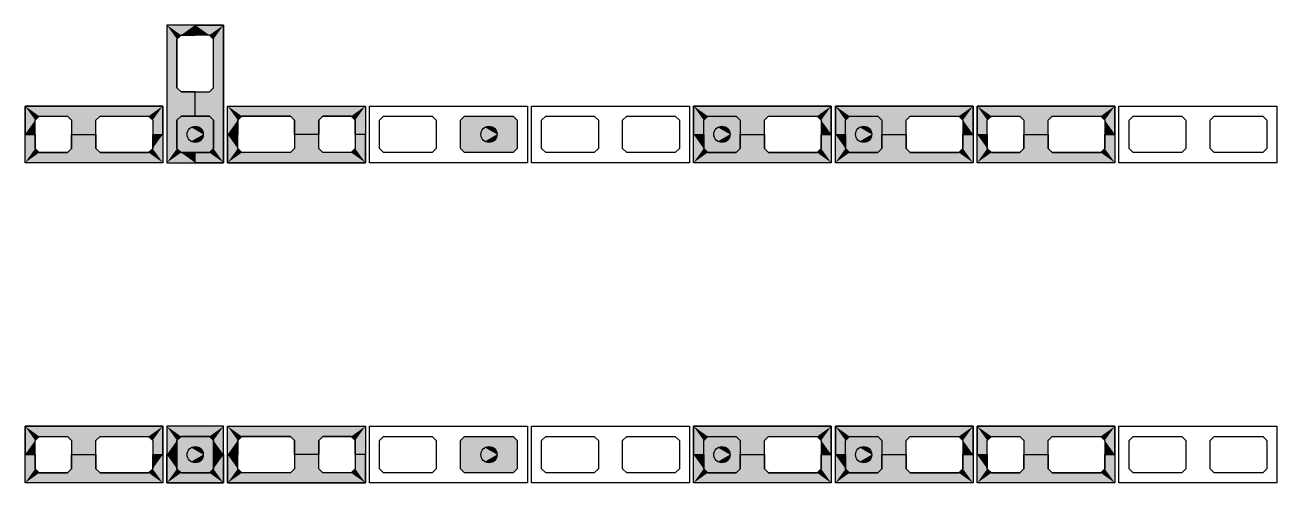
# Model space of a CAD drawing. Extents: x -1.9 to 86, y -1.5 to 60.9.
# Drawn here: x 16.05 to 22.23, y 42.48 to 44.74 of the extents above; entities that cross this region are included whole.
import ezdxf

# ---------------------------------------------------------------- set-up
doc = ezdxf.new("R2010")
doc.units = 0
doc.header["$MEASUREMENT"] = 0
for name, color, linetype in [('PENA_01', 1, 'CONTINUOUS'), ('PENA_02', 2, 'CONTINUOUS'), ('PENA_03', 3, 'CONTINUOUS'), ('PENA_11', 252, 'CONTINUOUS'), ('PENA_21', 100, 'CONTINUOUS'), ('PENA_28', 135, 'CONTINUOUS')]:
    doc.layers.add(name, color=color, linetype=linetype)

msp = doc.modelspace()

# ---------------------------------------------------------------- linework, layer by layer
at = {"layer": 'PENA_01', "linetype": 'Continuous'}
for points in [[(16.9789, 44.4316), (16.9789, 44.6716), (16.9589, 44.6916), (16.8189, 44.6916), (16.7989, 44.6716), (16.7989, 44.4316), (16.8189, 44.4116), (16.9589, 44.4116), (16.9789, 44.4316)], [(16.1189, 44.2916), (16.2589, 44.2916), (16.2789, 44.2716), (16.2789, 44.1316), (16.2589, 44.1116), (16.1189, 44.1116), (16.0989, 44.1316), (16.0989, 44.2716), (16.1189, 44.2916)], [(16.4189, 44.2916), (16.6589, 44.2916), (16.6789, 44.2716), (16.6789, 44.1316), (16.6589, 44.1116), (16.4189, 44.1116), (16.3989, 44.1316), (16.3989, 44.2716), (16.4189, 44.2916)], [(16.9789, 44.1316), (16.9789, 44.2716), (16.9589, 44.2916), (16.8189, 44.2916), (16.7989, 44.2716), (16.7989, 44.1316), (16.8189, 44.1116), (16.9589, 44.1116), (16.9789, 44.1316)], [(17.3589, 44.1116), (17.1189, 44.1116), (17.0989, 44.1316), (17.0989, 44.2716), (17.1189, 44.2916), (17.3589, 44.2916), (17.3789, 44.2716), (17.3789, 44.1316), (17.3589, 44.1116)], [(17.6589, 44.1116), (17.5189, 44.1116), (17.4989, 44.1316), (17.4989, 44.2716), (17.5189, 44.2916), (17.6589, 44.2916), (17.6789, 44.2716), (17.6789, 44.1316), (17.6589, 44.1116)], [(17.7989, 44.2716), (17.8189, 44.2916), (18.0589, 44.2916), (18.0789, 44.2716), (18.0789, 44.1316), (18.0589, 44.1116), (17.8189, 44.1116), (17.7989, 44.1316), (17.7989, 44.2716)], [(18.1989, 44.2716), (18.2189, 44.2916), (18.4589, 44.2916), (18.4789, 44.2716), (18.4789, 44.1316), (18.4589, 44.1116), (18.2189, 44.1116), (18.1989, 44.1316), (18.1989, 44.2716)], [(18.5989, 44.2716), (18.6189, 44.2916), (18.8589, 44.2916), (18.8789, 44.2716), (18.8789, 44.1316), (18.8589, 44.1116), (18.6189, 44.1116), (18.5989, 44.1316), (18.5989, 44.2716)], [(18.9989, 44.2716), (19.0189, 44.2916), (19.2589, 44.2916), (19.2789, 44.2716), (19.2789, 44.1316), (19.2589, 44.1116), (19.0189, 44.1116), (18.9989, 44.1316), (18.9989, 44.2716)], [(19.4189, 44.2916), (19.5589, 44.2916), (19.5789, 44.2716), (19.5789, 44.1316), (19.5589, 44.1116), (19.4189, 44.1116), (19.3989, 44.1316), (19.3989, 44.2716), (19.4189, 44.2916)], [(19.7189, 44.2916), (19.9589, 44.2916), (19.9789, 44.2716), (19.9789, 44.1316), (19.9589, 44.1116), (19.7189, 44.1116), (19.6989, 44.1316), (19.6989, 44.2716), (19.7189, 44.2916)], [(20.1189, 44.2916), (20.2589, 44.2916), (20.2789, 44.2716), (20.2789, 44.1316), (20.2589, 44.1116), (20.1189, 44.1116), (20.0989, 44.1316), (20.0989, 44.2716), (20.1189, 44.2916)], [(20.4189, 44.2916), (20.6589, 44.2916), (20.6789, 44.2716), (20.6789, 44.1316), (20.6589, 44.1116), (20.4189, 44.1116), (20.3989, 44.1316), (20.3989, 44.2716), (20.4189, 44.2916)], [(20.8189, 44.2916), (20.9589, 44.2916), (20.9789, 44.2716), (20.9789, 44.1316), (20.9589, 44.1116), (20.8189, 44.1116), (20.7989, 44.1316), (20.7989, 44.2716), (20.8189, 44.2916)], [(21.1189, 44.2916), (21.3589, 44.2916), (21.3789, 44.2716), (21.3789, 44.1316), (21.3589, 44.1116), (21.1189, 44.1116), (21.0989, 44.1316), (21.0989, 44.2716), (21.1189, 44.2916)], [(21.4989, 44.2716), (21.5189, 44.2916), (21.7589, 44.2916), (21.7789, 44.2716), (21.7789, 44.1316), (21.7589, 44.1116), (21.5189, 44.1116), (21.4989, 44.1316), (21.4989, 44.2716)], [(21.8989, 44.2716), (21.9189, 44.2916), (22.1589, 44.2916), (22.1789, 44.2716), (22.1789, 44.1316), (22.1589, 44.1116), (21.9189, 44.1116), (21.8989, 44.1316), (21.8989, 44.2716)], [(16.1189, 42.7095), (16.2589, 42.7095), (16.2789, 42.6895), (16.2789, 42.5495), (16.2589, 42.5295), (16.1189, 42.5295), (16.0989, 42.5495), (16.0989, 42.6895), (16.1189, 42.7095)], [(16.4189, 42.7095), (16.6589, 42.7095), (16.6789, 42.6895), (16.6789, 42.5495), (16.6589, 42.5295), (16.4189, 42.5295), (16.3989, 42.5495), (16.3989, 42.6895), (16.4189, 42.7095)], [(16.7989, 42.5495), (16.8189, 42.5295), (16.9589, 42.5295), (16.9789, 42.5495), (16.9789, 42.6895), (16.9589, 42.7095), (16.8189, 42.7095), (16.7989, 42.6895), (16.7989, 42.5495)], [(17.3589, 42.5295), (17.1189, 42.5295), (17.0989, 42.5495), (17.0989, 42.6895), (17.1189, 42.7095), (17.3589, 42.7095), (17.3789, 42.6895), (17.3789, 42.5495), (17.3589, 42.5295)], [(17.6589, 42.5295), (17.5189, 42.5295), (17.4989, 42.5495), (17.4989, 42.6895), (17.5189, 42.7095), (17.6589, 42.7095), (17.6789, 42.6895), (17.6789, 42.5495), (17.6589, 42.5295)], [(17.7989, 42.6895), (17.8189, 42.7095), (18.0589, 42.7095), (18.0789, 42.6895), (18.0789, 42.5495), (18.0589, 42.5295), (17.8189, 42.5295), (17.7989, 42.5495), (17.7989, 42.6895)], [(18.1989, 42.6895), (18.2189, 42.7095), (18.4589, 42.7095), (18.4789, 42.6895), (18.4789, 42.5495), (18.4589, 42.5295), (18.2189, 42.5295), (18.1989, 42.5495), (18.1989, 42.6895)], [(18.5989, 42.6895), (18.6189, 42.7095), (18.8589, 42.7095), (18.8789, 42.6895), (18.8789, 42.5495), (18.8589, 42.5295), (18.6189, 42.5295), (18.5989, 42.5495), (18.5989, 42.6895)], [(18.9989, 42.6895), (19.0189, 42.7095), (19.2589, 42.7095), (19.2789, 42.6895), (19.2789, 42.5495), (19.2589, 42.5295), (19.0189, 42.5295), (18.9989, 42.5495), (18.9989, 42.6895)], [(19.4189, 42.7095), (19.5589, 42.7095), (19.5789, 42.6895), (19.5789, 42.5495), (19.5589, 42.5295), (19.4189, 42.5295), (19.3989, 42.5495), (19.3989, 42.6895), (19.4189, 42.7095)], [(19.7189, 42.7095), (19.9589, 42.7095), (19.9789, 42.6895), (19.9789, 42.5495), (19.9589, 42.5295), (19.7189, 42.5295), (19.6989, 42.5495), (19.6989, 42.6895), (19.7189, 42.7095)], [(20.1189, 42.7095), (20.2589, 42.7095), (20.2789, 42.6895), (20.2789, 42.5495), (20.2589, 42.5295), (20.1189, 42.5295), (20.0989, 42.5495), (20.0989, 42.6895), (20.1189, 42.7095)], [(20.4189, 42.7095), (20.6589, 42.7095), (20.6789, 42.6895), (20.6789, 42.5495), (20.6589, 42.5295), (20.4189, 42.5295), (20.3989, 42.5495), (20.3989, 42.6895), (20.4189, 42.7095)], [(20.8189, 42.7095), (20.9589, 42.7095), (20.9789, 42.6895), (20.9789, 42.5495), (20.9589, 42.5295), (20.8189, 42.5295), (20.7989, 42.5495), (20.7989, 42.6895), (20.8189, 42.7095)], [(21.1189, 42.7095), (21.3589, 42.7095), (21.3789, 42.6895), (21.3789, 42.5495), (21.3589, 42.5295), (21.1189, 42.5295), (21.0989, 42.5495), (21.0989, 42.6895), (21.1189, 42.7095)], [(21.4989, 42.6895), (21.5189, 42.7095), (21.7589, 42.7095), (21.7789, 42.6895), (21.7789, 42.5495), (21.7589, 42.5295), (21.5189, 42.5295), (21.4989, 42.5495), (21.4989, 42.6895)], [(21.8989, 42.6895), (21.9189, 42.7095), (22.1589, 42.7095), (22.1789, 42.6895), (22.1789, 42.5495), (22.1589, 42.5295), (21.9189, 42.5295), (21.8989, 42.5495), (21.8989, 42.6895)]]:
    msp.add_lwpolyline(points, dxfattribs=at)
at = {"layer": 'PENA_02', "linetype": 'Continuous'}
for points in [[(17.0289, 44.0616), (17.0289, 44.7416), (16.7489, 44.7416), (16.7489, 44.0616), (17.0289, 44.0616)], [(16.0489, 44.3416), (16.7289, 44.3416), (16.7289, 44.0616), (16.0489, 44.0616), (16.0489, 44.3416)], [(17.7289, 44.0616), (17.0489, 44.0616), (17.0489, 44.3416), (17.7289, 44.3416), (17.7289, 44.0616)], [(17.7489, 44.3416), (18.5289, 44.3416), (18.5289, 44.0616), (17.7489, 44.0616), (17.7489, 44.3416)], [(18.5489, 44.3416), (19.3289, 44.3416), (19.3289, 44.0616), (18.5489, 44.0616), (18.5489, 44.3416)], [(19.3489, 44.3416), (20.0289, 44.3416), (20.0289, 44.0616), (19.3489, 44.0616), (19.3489, 44.3416)], [(20.0489, 44.3416), (20.7289, 44.3416), (20.7289, 44.0616), (20.0489, 44.0616), (20.0489, 44.3416)], [(20.7489, 44.3416), (21.4289, 44.3416), (21.4289, 44.0616), (20.7489, 44.0616), (20.7489, 44.3416)], [(21.4489, 44.3416), (22.2289, 44.3416), (22.2289, 44.0616), (21.4489, 44.0616), (21.4489, 44.3416)], [(16.0489, 42.7595), (16.7289, 42.7595), (16.7289, 42.4795), (16.0489, 42.4795), (16.0489, 42.7595)], [(16.7489, 42.4795), (17.0289, 42.4795), (17.0289, 42.7595), (16.7489, 42.7595), (16.7489, 42.4795)], [(17.7289, 42.4795), (17.0489, 42.4795), (17.0489, 42.7595), (17.7289, 42.7595), (17.7289, 42.4795)], [(17.7489, 42.7595), (18.5289, 42.7595), (18.5289, 42.4795), (17.7489, 42.4795), (17.7489, 42.7595)], [(18.5489, 42.7595), (19.3289, 42.7595), (19.3289, 42.4795), (18.5489, 42.4795), (18.5489, 42.7595)], [(19.3489, 42.7595), (20.0289, 42.7595), (20.0289, 42.4795), (19.3489, 42.4795), (19.3489, 42.7595)], [(20.0489, 42.7595), (20.7289, 42.7595), (20.7289, 42.4795), (20.0489, 42.4795), (20.0489, 42.7595)], [(20.7489, 42.7595), (21.4289, 42.7595), (21.4289, 42.4795), (20.7489, 42.4795), (20.7489, 42.7595)], [(21.4489, 42.7595), (22.2289, 42.7595), (22.2289, 42.4795), (21.4489, 42.4795), (21.4489, 42.7595)]]:
    msp.add_lwpolyline(points, dxfattribs=at)
at = {"layer": 'PENA_03', "linetype": 'Continuous'}
for points in [[(16.9789, 44.1316), (16.9589, 44.1116), (16.8189, 44.1116), (16.7989, 44.1316), (16.7989, 44.2716), (16.8189, 44.2916), (16.9589, 44.2916), (16.9789, 44.2716), (16.9789, 44.1316)], [(18.4789, 44.1316), (18.4589, 44.1116), (18.2189, 44.1116), (18.1989, 44.1316), (18.1989, 44.2716), (18.2189, 44.2916), (18.4589, 44.2916), (18.4789, 44.2716), (18.4789, 44.1316)], [(19.5789, 44.1316), (19.5589, 44.1116), (19.4189, 44.1116), (19.3989, 44.1316), (19.3989, 44.2716), (19.4189, 44.2916), (19.5589, 44.2916), (19.5789, 44.2716), (19.5789, 44.1316)], [(20.2789, 44.1316), (20.2589, 44.1116), (20.1189, 44.1116), (20.0989, 44.1316), (20.0989, 44.2716), (20.1189, 44.2916), (20.2589, 44.2916), (20.2789, 44.2716), (20.2789, 44.1316)], [(16.9789, 42.5495), (16.9589, 42.5295), (16.8189, 42.5295), (16.7989, 42.5495), (16.7989, 42.6895), (16.8189, 42.7095), (16.9589, 42.7095), (16.9789, 42.6895), (16.9789, 42.5495)], [(18.4789, 42.5495), (18.4589, 42.5295), (18.2189, 42.5295), (18.1989, 42.5495), (18.1989, 42.6895), (18.2189, 42.7095), (18.4589, 42.7095), (18.4789, 42.6895), (18.4789, 42.5495)], [(19.5789, 42.5495), (19.5589, 42.5295), (19.4189, 42.5295), (19.3989, 42.5495), (19.3989, 42.6895), (19.4189, 42.7095), (19.5589, 42.7095), (19.5789, 42.6895), (19.5789, 42.5495)], [(20.2789, 42.5495), (20.2589, 42.5295), (20.1189, 42.5295), (20.0989, 42.5495), (20.0989, 42.6895), (20.1189, 42.7095), (20.2589, 42.7095), (20.2789, 42.6895), (20.2789, 42.5495)]]:
    msp.add_lwpolyline(points, dxfattribs=at)
for centre in [(16.8889, 44.2016), (18.3389, 44.2016), (19.4889, 44.2016), (20.1889, 44.2016), (16.8889, 42.6195), (18.3389, 42.6195), (19.4889, 42.6195), (20.1889, 42.6195)]:
    msp.add_circle(centre, 0.04, dxfattribs=at)
for points in [[(16.9289, 44.2016), (16.8689, 44.2363), (16.8513, 44.2153)], [(16.9289, 44.2016), (16.8513, 44.2153), (16.8513, 44.188)], [(16.9289, 44.2016), (16.8513, 44.188), (16.8689, 44.167)], [(16.9289, 44.2016), (16.8958, 44.241), (16.8689, 44.2363)], [(16.9289, 44.2016), (16.8689, 44.167), (16.8958, 44.1622)], [(16.9289, 44.2016), (16.9195, 44.2273), (16.8958, 44.241)], [(16.9289, 44.2016), (16.8958, 44.1622), (16.9195, 44.1759)], [(16.9289, 44.2016), (16.9195, 44.1759), (16.9289, 44.2016)], [(18.3789, 44.2016), (18.3189, 44.2363), (18.3013, 44.2153)], [(18.3789, 44.2016), (18.3013, 44.2153), (18.3013, 44.188)], [(18.3789, 44.2016), (18.3013, 44.188), (18.3189, 44.167)], [(18.3789, 44.2016), (18.3458, 44.241), (18.3189, 44.2363)], [(18.3789, 44.2016), (18.3189, 44.167), (18.3458, 44.1622)], [(18.3789, 44.2016), (18.3695, 44.2273), (18.3458, 44.241)], [(18.3789, 44.2016), (18.3458, 44.1622), (18.3695, 44.1759)], [(18.3789, 44.2016), (18.3695, 44.1759), (18.3789, 44.2016)], [(19.5289, 44.2016), (19.4689, 44.2363), (19.4513, 44.2153)], [(19.5289, 44.2016), (19.4513, 44.2153), (19.4513, 44.188)], [(19.5289, 44.2016), (19.4513, 44.188), (19.4689, 44.167)], [(19.5289, 44.2016), (19.4958, 44.241), (19.4689, 44.2363)], [(19.5289, 44.2016), (19.4689, 44.167), (19.4958, 44.1622)], [(19.5289, 44.2016), (19.5195, 44.2273), (19.4958, 44.241)], [(19.5289, 44.2016), (19.4958, 44.1622), (19.5195, 44.1759)], [(19.5289, 44.2016), (19.5195, 44.1759), (19.5289, 44.2016)], [(20.2289, 44.2016), (20.1689, 44.2363), (20.1513, 44.2153)], [(20.2289, 44.2016), (20.1513, 44.2153), (20.1513, 44.188)], [(20.2289, 44.2016), (20.1513, 44.188), (20.1689, 44.167)], [(20.2289, 44.2016), (20.1958, 44.241), (20.1689, 44.2363)], [(20.2289, 44.2016), (20.1689, 44.167), (20.1958, 44.1622)], [(20.2289, 44.2016), (20.2195, 44.2273), (20.1958, 44.241)], [(20.2289, 44.2016), (20.1958, 44.1622), (20.2195, 44.1759)], [(20.2289, 44.2016), (20.2195, 44.1759), (20.2289, 44.2016)], [(16.9289, 42.6195), (16.8689, 42.6542), (16.8513, 42.6332)], [(16.9289, 42.6195), (16.8958, 42.6589), (16.8689, 42.6542)], [(16.9289, 42.6195), (16.9195, 42.6452), (16.8958, 42.6589)], [(18.3789, 42.6195), (18.3189, 42.6542), (18.3013, 42.6332)], [(18.3789, 42.6195), (18.3458, 42.6589), (18.3189, 42.6542)], [(18.3789, 42.6195), (18.3695, 42.6452), (18.3458, 42.6589)], [(19.5289, 42.6195), (19.4689, 42.6542), (19.4513, 42.6332)], [(19.5289, 42.6195), (19.4958, 42.6589), (19.4689, 42.6542)], [(19.5289, 42.6195), (19.5195, 42.6452), (19.4958, 42.6589)], [(20.2289, 42.6195), (20.1689, 42.6542), (20.1513, 42.6332)], [(20.2289, 42.6195), (20.1958, 42.6589), (20.1689, 42.6542)], [(20.2289, 42.6195), (20.2195, 42.6452), (20.1958, 42.6589)], [(16.9289, 42.6195), (16.8513, 42.6332), (16.8513, 42.6058)], [(16.9289, 42.6195), (16.8513, 42.6058), (16.8689, 42.5849)], [(16.9289, 42.6195), (16.8689, 42.5849), (16.8958, 42.5801)], [(16.9289, 42.6195), (16.8958, 42.5801), (16.9195, 42.5938)], [(16.9289, 42.6195), (16.9195, 42.5938), (16.9289, 42.6195)], [(18.3789, 42.6195), (18.3013, 42.6332), (18.3013, 42.6058)], [(18.3789, 42.6195), (18.3013, 42.6058), (18.3189, 42.5849)], [(18.3789, 42.6195), (18.3189, 42.5849), (18.3458, 42.5801)], [(18.3789, 42.6195), (18.3458, 42.5801), (18.3695, 42.5938)], [(18.3789, 42.6195), (18.3695, 42.5938), (18.3789, 42.6195)], [(19.5289, 42.6195), (19.4513, 42.6332), (19.4513, 42.6058)], [(19.5289, 42.6195), (19.4513, 42.6058), (19.4689, 42.5849)], [(19.5289, 42.6195), (19.4689, 42.5849), (19.4958, 42.5801)], [(19.5289, 42.6195), (19.4958, 42.5801), (19.5195, 42.5938)], [(19.5289, 42.6195), (19.5195, 42.5938), (19.5289, 42.6195)], [(20.2289, 42.6195), (20.1513, 42.6332), (20.1513, 42.6058)], [(20.2289, 42.6195), (20.1513, 42.6058), (20.1689, 42.5849)], [(20.2289, 42.6195), (20.1689, 42.5849), (20.1958, 42.5801)], [(20.2289, 42.6195), (20.1958, 42.5801), (20.2195, 42.5938)], [(20.2289, 42.6195), (20.2195, 42.5938), (20.2289, 42.6195)]]:
    msp.add_solid(points, dxfattribs=at)
at = {"layer": 'PENA_11', "linetype": 'Continuous'}
for points in [[(16.9789, 44.1316), (16.7989, 44.2716), (16.8189, 44.2916)], [(16.9789, 44.1316), (16.7989, 44.1316), (16.7989, 44.2716)], [(16.9789, 44.1316), (16.8189, 44.2916), (16.9589, 44.2916)], [(16.9789, 44.1316), (16.9589, 44.2916), (16.9789, 44.2716)], [(16.9789, 44.1316), (16.9789, 44.2716), (16.9789, 44.1316)], [(18.4789, 44.1316), (18.1989, 44.2716), (18.2189, 44.2916)], [(18.4789, 44.1316), (18.1989, 44.1316), (18.1989, 44.2716)], [(18.4789, 44.1316), (18.2189, 44.2916), (18.4589, 44.2916)], [(18.4789, 44.1316), (18.4589, 44.2916), (18.4789, 44.2716)], [(18.4789, 44.1316), (18.4789, 44.2716), (18.4789, 44.1316)], [(19.5789, 44.1316), (19.3989, 44.2716), (19.4189, 44.2916)], [(19.5789, 44.1316), (19.3989, 44.1316), (19.3989, 44.2716)], [(19.5789, 44.1316), (19.4189, 44.2916), (19.5589, 44.2916)], [(19.5789, 44.1316), (19.5589, 44.2916), (19.5789, 44.2716)], [(19.5789, 44.1316), (19.5789, 44.2716), (19.5789, 44.1316)], [(20.2789, 44.1316), (20.0989, 44.2716), (20.1189, 44.2916)], [(20.2789, 44.1316), (20.0989, 44.1316), (20.0989, 44.2716)], [(20.2789, 44.1316), (20.1189, 44.2916), (20.2589, 44.2916)], [(20.2789, 44.1316), (20.2589, 44.2916), (20.2789, 44.2716)], [(20.2789, 44.1316), (20.2789, 44.2716), (20.2789, 44.1316)], [(16.9789, 44.1316), (16.8189, 44.1116), (16.7989, 44.1316)], [(16.9789, 44.1316), (16.9589, 44.1116), (16.8189, 44.1116)], [(18.4789, 44.1316), (18.2189, 44.1116), (18.1989, 44.1316)], [(18.4789, 44.1316), (18.4589, 44.1116), (18.2189, 44.1116)], [(19.5789, 44.1316), (19.4189, 44.1116), (19.3989, 44.1316)], [(19.5789, 44.1316), (19.5589, 44.1116), (19.4189, 44.1116)], [(20.2789, 44.1316), (20.1189, 44.1116), (20.0989, 44.1316)], [(20.2789, 44.1316), (20.2589, 44.1116), (20.1189, 44.1116)], [(16.9789, 42.5495), (16.7989, 42.6895), (16.8189, 42.7095)], [(16.9789, 42.5495), (16.8189, 42.7095), (16.9589, 42.7095)], [(16.9789, 42.5495), (16.9589, 42.7095), (16.9789, 42.6895)], [(18.4789, 42.5495), (18.1989, 42.6895), (18.2189, 42.7095)], [(18.4789, 42.5495), (18.2189, 42.7095), (18.4589, 42.7095)], [(18.4789, 42.5495), (18.4589, 42.7095), (18.4789, 42.6895)], [(19.5789, 42.5495), (19.3989, 42.6895), (19.4189, 42.7095)], [(19.5789, 42.5495), (19.4189, 42.7095), (19.5589, 42.7095)], [(19.5789, 42.5495), (19.5589, 42.7095), (19.5789, 42.6895)], [(20.2789, 42.5495), (20.0989, 42.6895), (20.1189, 42.7095)], [(20.2789, 42.5495), (20.1189, 42.7095), (20.2589, 42.7095)], [(20.2789, 42.5495), (20.2589, 42.7095), (20.2789, 42.6895)], [(16.9789, 42.5495), (16.7989, 42.5495), (16.7989, 42.6895)], [(16.9789, 42.5495), (16.9789, 42.6895), (16.9789, 42.5495)], [(18.4789, 42.5495), (18.1989, 42.5495), (18.1989, 42.6895)], [(18.4789, 42.5495), (18.4789, 42.6895), (18.4789, 42.5495)], [(19.5789, 42.5495), (19.3989, 42.5495), (19.3989, 42.6895)], [(19.5789, 42.5495), (19.5789, 42.6895), (19.5789, 42.5495)], [(20.2789, 42.5495), (20.0989, 42.5495), (20.0989, 42.6895)], [(20.2789, 42.5495), (20.2789, 42.6895), (20.2789, 42.5495)], [(16.9789, 42.5495), (16.8189, 42.5295), (16.7989, 42.5495)], [(16.9789, 42.5495), (16.9589, 42.5295), (16.8189, 42.5295)], [(18.4789, 42.5495), (18.2189, 42.5295), (18.1989, 42.5495)], [(18.4789, 42.5495), (18.4589, 42.5295), (18.2189, 42.5295)], [(19.5789, 42.5495), (19.4189, 42.5295), (19.3989, 42.5495)], [(19.5789, 42.5495), (19.5589, 42.5295), (19.4189, 42.5295)], [(20.2789, 42.5495), (20.1189, 42.5295), (20.0989, 42.5495)], [(20.2789, 42.5495), (20.2589, 42.5295), (20.1189, 42.5295)]]:
    msp.add_solid(points, dxfattribs=at)
at = {"layer": 'PENA_21', "linetype": 'Continuous'}
for points in [[(16.8889, 44.0616), (16.8889, 44.1116), (16.8189, 44.1116), (16.7989, 44.1316), (16.7989, 44.2716), (16.8189, 44.2916), (16.8889, 44.2916), (16.8889, 44.4116), (16.8189, 44.4116), (16.7989, 44.4316), (16.7989, 44.6716), (16.8189, 44.6916), (16.8889, 44.6916), (16.8889, 44.7416), (16.7489, 44.7416), (16.7489, 44.0616), (16.8889, 44.0616)], [(16.8889, 44.0616), (16.8889, 44.1116), (16.9589, 44.1116), (16.9789, 44.1316), (16.9789, 44.2716), (16.9589, 44.2916), (16.8889, 44.2916), (16.8889, 44.4116), (16.9589, 44.4116), (16.9789, 44.4316), (16.9789, 44.6716), (16.9589, 44.6916), (16.8889, 44.6916), (16.8889, 44.7416), (17.0289, 44.7416), (17.0289, 44.0616), (16.8889, 44.0616)], [(16.0489, 44.2016), (16.0989, 44.2016), (16.0989, 44.2716), (16.1189, 44.2916), (16.2589, 44.2916), (16.2789, 44.2716), (16.2789, 44.2016), (16.3989, 44.2016), (16.3989, 44.2716), (16.4189, 44.2916), (16.6589, 44.2916), (16.6789, 44.2716), (16.6789, 44.2016), (16.7289, 44.2016), (16.7289, 44.3416), (16.0489, 44.3416), (16.0489, 44.2016)], [(17.7289, 44.2016), (17.6789, 44.2016), (17.6789, 44.2716), (17.6589, 44.2916), (17.5189, 44.2916), (17.4989, 44.2716), (17.4989, 44.2016), (17.3789, 44.2016), (17.3789, 44.2716), (17.3589, 44.2916), (17.1189, 44.2916), (17.0989, 44.2716), (17.0989, 44.2016), (17.0489, 44.2016), (17.0489, 44.3416), (17.7289, 44.3416), (17.7289, 44.2016)], [(19.3489, 44.2016), (19.3989, 44.2016), (19.3989, 44.2716), (19.4189, 44.2916), (19.5589, 44.2916), (19.5789, 44.2716), (19.5789, 44.2016), (19.6989, 44.2016), (19.6989, 44.2716), (19.7189, 44.2916), (19.9589, 44.2916), (19.9789, 44.2716), (19.9789, 44.2016), (20.0289, 44.2016), (20.0289, 44.3416), (19.3489, 44.3416), (19.3489, 44.2016)], [(20.0489, 44.2016), (20.0989, 44.2016), (20.0989, 44.2716), (20.1189, 44.2916), (20.2589, 44.2916), (20.2789, 44.2716), (20.2789, 44.2016), (20.3989, 44.2016), (20.3989, 44.2716), (20.4189, 44.2916), (20.6589, 44.2916), (20.6789, 44.2716), (20.6789, 44.2016), (20.7289, 44.2016), (20.7289, 44.3416), (20.0489, 44.3416), (20.0489, 44.2016)], [(20.7489, 44.2016), (20.7989, 44.2016), (20.7989, 44.2716), (20.8189, 44.2916), (20.9589, 44.2916), (20.9789, 44.2716), (20.9789, 44.2016), (21.0989, 44.2016), (21.0989, 44.2716), (21.1189, 44.2916), (21.3589, 44.2916), (21.3789, 44.2716), (21.3789, 44.2016), (21.4289, 44.2016), (21.4289, 44.3416), (20.7489, 44.3416), (20.7489, 44.2016)], [(16.0489, 44.2016), (16.0989, 44.2016), (16.0989, 44.1316), (16.1189, 44.1116), (16.2589, 44.1116), (16.2789, 44.1316), (16.2789, 44.2016), (16.3989, 44.2016), (16.3989, 44.1316), (16.4189, 44.1116), (16.6589, 44.1116), (16.6789, 44.1316), (16.6789, 44.2016), (16.7289, 44.2016), (16.7289, 44.0616), (16.0489, 44.0616), (16.0489, 44.2016)], [(17.7289, 44.2016), (17.6789, 44.2016), (17.6789, 44.1316), (17.6589, 44.1116), (17.5189, 44.1116), (17.4989, 44.1316), (17.4989, 44.2016), (17.3789, 44.2016), (17.3789, 44.1316), (17.3589, 44.1116), (17.1189, 44.1116), (17.0989, 44.1316), (17.0989, 44.2016), (17.0489, 44.2016), (17.0489, 44.0616), (17.7289, 44.0616), (17.7289, 44.2016)], [(19.3489, 44.2016), (19.3989, 44.2016), (19.3989, 44.1316), (19.4189, 44.1116), (19.5589, 44.1116), (19.5789, 44.1316), (19.5789, 44.2016), (19.6989, 44.2016), (19.6989, 44.1316), (19.7189, 44.1116), (19.9589, 44.1116), (19.9789, 44.1316), (19.9789, 44.2016), (20.0289, 44.2016), (20.0289, 44.0616), (19.3489, 44.0616), (19.3489, 44.2016)], [(20.0489, 44.2016), (20.0989, 44.2016), (20.0989, 44.1316), (20.1189, 44.1116), (20.2589, 44.1116), (20.2789, 44.1316), (20.2789, 44.2016), (20.3989, 44.2016), (20.3989, 44.1316), (20.4189, 44.1116), (20.6589, 44.1116), (20.6789, 44.1316), (20.6789, 44.2016), (20.7289, 44.2016), (20.7289, 44.0616), (20.0489, 44.0616), (20.0489, 44.2016)], [(20.7489, 44.2016), (20.7989, 44.2016), (20.7989, 44.1316), (20.8189, 44.1116), (20.9589, 44.1116), (20.9789, 44.1316), (20.9789, 44.2016), (21.0989, 44.2016), (21.0989, 44.1316), (21.1189, 44.1116), (21.3589, 44.1116), (21.3789, 44.1316), (21.3789, 44.2016), (21.4289, 44.2016), (21.4289, 44.0616), (20.7489, 44.0616), (20.7489, 44.2016)], [(16.0489, 42.6195), (16.0989, 42.6195), (16.0989, 42.6895), (16.1189, 42.7095), (16.2589, 42.7095), (16.2789, 42.6895), (16.2789, 42.6195), (16.3989, 42.6195), (16.3989, 42.6895), (16.4189, 42.7095), (16.6589, 42.7095), (16.6789, 42.6895), (16.6789, 42.6195), (16.7289, 42.6195), (16.7289, 42.7595), (16.0489, 42.7595), (16.0489, 42.6195)], [(17.7289, 42.6195), (17.6789, 42.6195), (17.6789, 42.6895), (17.6589, 42.7095), (17.5189, 42.7095), (17.4989, 42.6895), (17.4989, 42.6195), (17.3789, 42.6195), (17.3789, 42.6895), (17.3589, 42.7095), (17.1189, 42.7095), (17.0989, 42.6895), (17.0989, 42.6195), (17.0489, 42.6195), (17.0489, 42.7595), (17.7289, 42.7595), (17.7289, 42.6195)], [(19.3489, 42.6195), (19.3989, 42.6195), (19.3989, 42.6895), (19.4189, 42.7095), (19.5589, 42.7095), (19.5789, 42.6895), (19.5789, 42.6195), (19.6989, 42.6195), (19.6989, 42.6895), (19.7189, 42.7095), (19.9589, 42.7095), (19.9789, 42.6895), (19.9789, 42.6195), (20.0289, 42.6195), (20.0289, 42.7595), (19.3489, 42.7595), (19.3489, 42.6195)], [(20.0489, 42.6195), (20.0989, 42.6195), (20.0989, 42.6895), (20.1189, 42.7095), (20.2589, 42.7095), (20.2789, 42.6895), (20.2789, 42.6195), (20.3989, 42.6195), (20.3989, 42.6895), (20.4189, 42.7095), (20.6589, 42.7095), (20.6789, 42.6895), (20.6789, 42.6195), (20.7289, 42.6195), (20.7289, 42.7595), (20.0489, 42.7595), (20.0489, 42.6195)], [(20.7489, 42.6195), (20.7989, 42.6195), (20.7989, 42.6895), (20.8189, 42.7095), (20.9589, 42.7095), (20.9789, 42.6895), (20.9789, 42.6195), (21.0989, 42.6195), (21.0989, 42.6895), (21.1189, 42.7095), (21.3589, 42.7095), (21.3789, 42.6895), (21.3789, 42.6195), (21.4289, 42.6195), (21.4289, 42.7595), (20.7489, 42.7595), (20.7489, 42.6195)], [(16.0489, 42.6195), (16.0989, 42.6195), (16.0989, 42.5495), (16.1189, 42.5295), (16.2589, 42.5295), (16.2789, 42.5495), (16.2789, 42.6195), (16.3989, 42.6195), (16.3989, 42.5495), (16.4189, 42.5295), (16.6589, 42.5295), (16.6789, 42.5495), (16.6789, 42.6195), (16.7289, 42.6195), (16.7289, 42.4795), (16.0489, 42.4795), (16.0489, 42.6195)], [(17.7289, 42.6195), (17.6789, 42.6195), (17.6789, 42.5495), (17.6589, 42.5295), (17.5189, 42.5295), (17.4989, 42.5495), (17.4989, 42.6195), (17.3789, 42.6195), (17.3789, 42.5495), (17.3589, 42.5295), (17.1189, 42.5295), (17.0989, 42.5495), (17.0989, 42.6195), (17.0489, 42.6195), (17.0489, 42.4795), (17.7289, 42.4795), (17.7289, 42.6195)], [(19.3489, 42.6195), (19.3989, 42.6195), (19.3989, 42.5495), (19.4189, 42.5295), (19.5589, 42.5295), (19.5789, 42.5495), (19.5789, 42.6195), (19.6989, 42.6195), (19.6989, 42.5495), (19.7189, 42.5295), (19.9589, 42.5295), (19.9789, 42.5495), (19.9789, 42.6195), (20.0289, 42.6195), (20.0289, 42.4795), (19.3489, 42.4795), (19.3489, 42.6195)], [(20.0489, 42.6195), (20.0989, 42.6195), (20.0989, 42.5495), (20.1189, 42.5295), (20.2589, 42.5295), (20.2789, 42.5495), (20.2789, 42.6195), (20.3989, 42.6195), (20.3989, 42.5495), (20.4189, 42.5295), (20.6589, 42.5295), (20.6789, 42.5495), (20.6789, 42.6195), (20.7289, 42.6195), (20.7289, 42.4795), (20.0489, 42.4795), (20.0489, 42.6195)], [(20.7489, 42.6195), (20.7989, 42.6195), (20.7989, 42.5495), (20.8189, 42.5295), (20.9589, 42.5295), (20.9789, 42.5495), (20.9789, 42.6195), (21.0989, 42.6195), (21.0989, 42.5495), (21.1189, 42.5295), (21.3589, 42.5295), (21.3789, 42.5495), (21.3789, 42.6195), (21.4289, 42.6195), (21.4289, 42.4795), (20.7489, 42.4795), (20.7489, 42.6195)]]:
    msp.add_lwpolyline(points, dxfattribs=at)
for points in [[(16.8889, 44.7416), (16.7489, 44.7416), (16.8189, 44.6916)], [(16.8189, 44.6916), (16.7489, 44.7416), (16.7989, 44.6716)], [(16.7489, 44.7416), (16.7989, 44.2716), (16.7989, 44.6716)], [(16.7489, 44.7416), (16.7989, 44.1316), (16.7989, 44.2716)], [(16.7489, 44.0616), (16.7989, 44.1316), (16.7489, 44.7416)], [(16.8889, 44.6916), (16.8889, 44.7416), (16.8189, 44.6916)], [(17.0289, 44.7416), (16.9589, 44.6916), (16.8889, 44.7416)], [(16.9589, 44.6916), (16.8889, 44.6916), (16.8889, 44.7416)], [(16.9789, 44.6716), (16.9589, 44.6916), (17.0289, 44.7416)], [(17.0289, 44.0616), (16.9789, 44.6716), (17.0289, 44.7416)], [(16.7989, 44.6716), (16.7989, 44.2716), (16.7989, 44.4316)], [(16.9789, 44.4316), (16.9789, 44.6716), (17.0289, 44.0616)], [(16.7989, 44.2716), (16.8189, 44.2916), (16.7989, 44.4316)], [(16.7989, 44.4316), (16.8189, 44.2916), (16.8189, 44.4116)], [(16.8189, 44.2916), (16.8889, 44.2916), (16.8189, 44.4116)], [(16.8189, 44.4116), (16.8889, 44.2916), (16.8889, 44.4116)], [(16.8889, 44.2916), (16.8889, 44.4116), (16.9589, 44.2916)], [(16.8889, 44.4116), (16.9589, 44.4116), (16.9589, 44.2916)], [(16.9589, 44.4116), (16.9789, 44.4316), (16.9789, 44.2716)], [(16.9589, 44.2916), (16.9589, 44.4116), (16.9789, 44.2716)], [(16.9789, 44.2716), (16.9789, 44.4316), (17.0289, 44.0616)], [(16.7289, 44.3416), (16.0489, 44.3416), (16.1189, 44.2916)], [(16.0989, 44.2716), (16.1189, 44.2916), (16.0489, 44.3416)], [(16.0989, 44.2716), (16.0489, 44.3416), (16.0489, 44.2016)], [(16.7289, 44.3416), (16.1189, 44.2916), (16.2589, 44.2916)], [(16.7289, 44.3416), (16.2589, 44.2916), (16.2789, 44.2716)], [(16.7289, 44.3416), (16.2789, 44.2716), (16.4189, 44.2916)], [(16.7289, 44.3416), (16.4189, 44.2916), (16.6589, 44.2916)], [(16.7289, 44.3416), (16.6589, 44.2916), (16.6789, 44.2716)], [(16.7289, 44.3416), (16.6789, 44.2716), (16.6789, 44.2016)], [(16.7289, 44.3416), (16.6789, 44.2016), (16.7289, 44.2016)], [(17.7289, 44.3416), (17.1189, 44.2916), (17.0489, 44.3416)], [(17.1189, 44.2916), (17.0989, 44.2716), (17.0489, 44.3416)], [(17.0489, 44.3416), (17.0989, 44.2716), (17.0489, 44.2016)], [(17.3589, 44.2916), (17.1189, 44.2916), (17.7289, 44.3416)], [(17.3789, 44.2716), (17.3589, 44.2916), (17.7289, 44.3416)], [(17.7289, 44.3416), (17.5189, 44.2916), (17.3789, 44.2716)], [(17.7289, 44.3416), (17.6589, 44.2916), (17.5189, 44.2916)], [(17.7289, 44.3416), (17.6789, 44.2716), (17.6589, 44.2916)], [(17.7289, 44.3416), (17.7289, 44.2016), (17.6789, 44.2016)], [(17.7289, 44.3416), (17.6789, 44.2016), (17.6789, 44.2716)], [(20.0289, 44.3416), (19.3489, 44.3416), (19.4189, 44.2916)], [(19.3489, 44.3416), (19.3489, 44.2016), (19.3989, 44.2016)], [(19.3489, 44.3416), (19.3989, 44.2016), (19.3989, 44.2716)], [(19.3489, 44.3416), (19.3989, 44.2716), (19.4189, 44.2916)], [(20.0289, 44.3416), (19.4189, 44.2916), (19.5589, 44.2916)], [(20.0289, 44.3416), (19.5589, 44.2916), (19.5789, 44.2716)], [(20.0289, 44.3416), (19.5789, 44.2716), (19.7189, 44.2916)], [(20.0289, 44.3416), (19.7189, 44.2916), (19.9589, 44.2916)], [(20.0289, 44.3416), (19.9589, 44.2916), (19.9789, 44.2716)], [(20.0289, 44.3416), (19.9789, 44.2716), (20.0289, 44.2016)], [(20.7289, 44.3416), (20.0489, 44.3416), (20.1189, 44.2916)], [(20.0489, 44.3416), (20.0489, 44.2016), (20.0989, 44.2016)], [(20.0489, 44.3416), (20.0989, 44.2016), (20.0989, 44.2716)], [(20.0489, 44.3416), (20.0989, 44.2716), (20.1189, 44.2916)], [(20.7289, 44.3416), (20.1189, 44.2916), (20.2589, 44.2916)], [(20.7289, 44.3416), (20.2589, 44.2916), (20.2789, 44.2716)], [(20.7289, 44.3416), (20.2789, 44.2716), (20.4189, 44.2916)], [(20.7289, 44.3416), (20.4189, 44.2916), (20.6589, 44.2916)], [(20.7289, 44.3416), (20.6589, 44.2916), (20.6789, 44.2716)], [(20.7289, 44.3416), (20.6789, 44.2716), (20.7289, 44.2016)], [(21.4289, 44.3416), (20.7489, 44.3416), (20.8189, 44.2916)], [(20.7489, 44.3416), (20.7489, 44.2016), (20.7989, 44.2016)], [(20.7489, 44.3416), (20.7989, 44.2016), (20.7989, 44.2716)], [(20.7489, 44.3416), (20.7989, 44.2716), (20.8189, 44.2916)], [(21.4289, 44.3416), (20.8189, 44.2916), (20.9589, 44.2916)], [(21.4289, 44.3416), (20.9589, 44.2916), (20.9789, 44.2716)], [(21.4289, 44.3416), (20.9789, 44.2716), (21.1189, 44.2916)], [(21.4289, 44.3416), (21.1189, 44.2916), (21.3589, 44.2916)], [(21.4289, 44.3416), (21.3589, 44.2916), (21.3789, 44.2716)], [(21.4289, 44.3416), (21.3789, 44.2716), (21.4289, 44.2016)], [(16.0989, 44.2716), (16.0489, 44.2016), (16.0989, 44.2016)], [(16.2789, 44.2016), (16.3989, 44.2716), (16.4189, 44.2916)], [(16.2789, 44.2016), (16.4189, 44.2916), (16.2789, 44.2716)], [(16.2789, 44.2016), (16.3989, 44.2016), (16.3989, 44.2716)], [(17.0289, 44.0616), (16.9789, 44.1316), (16.9789, 44.2716)], [(17.0989, 44.2716), (17.0989, 44.2016), (17.0489, 44.2016)], [(17.3789, 44.2016), (17.3789, 44.2716), (17.5189, 44.2916)], [(17.3789, 44.2016), (17.5189, 44.2916), (17.4989, 44.2716)], [(17.3789, 44.2016), (17.4989, 44.2716), (17.4989, 44.2016)], [(19.5789, 44.2716), (19.6989, 44.2716), (19.7189, 44.2916)], [(19.5789, 44.2716), (19.5789, 44.2016), (19.6989, 44.2016)], [(19.5789, 44.2716), (19.6989, 44.2016), (19.6989, 44.2716)], [(20.0289, 44.2016), (19.9789, 44.2716), (19.9789, 44.2016)], [(20.2789, 44.2716), (20.3989, 44.2716), (20.4189, 44.2916)], [(20.2789, 44.2716), (20.2789, 44.2016), (20.3989, 44.2016)], [(20.2789, 44.2716), (20.3989, 44.2016), (20.3989, 44.2716)], [(20.7289, 44.2016), (20.6789, 44.2716), (20.6789, 44.2016)], [(20.9789, 44.2716), (21.0989, 44.2716), (21.1189, 44.2916)], [(20.9789, 44.2716), (20.9789, 44.2016), (21.0989, 44.2016)], [(20.9789, 44.2716), (21.0989, 44.2016), (21.0989, 44.2716)], [(21.4289, 44.2016), (21.3789, 44.2716), (21.3789, 44.2016)], [(16.0489, 44.0616), (16.0489, 44.2016), (16.0989, 44.2016)], [(16.0489, 44.0616), (16.0989, 44.2016), (16.0989, 44.1316)], [(16.2789, 44.1316), (16.2789, 44.2016), (16.3989, 44.2016)], [(16.2789, 44.1316), (16.3989, 44.2016), (16.3989, 44.1316)], [(16.7289, 44.0616), (16.6789, 44.1316), (16.7289, 44.2016)], [(16.7289, 44.2016), (16.6789, 44.1316), (16.6789, 44.2016)], [(17.0489, 44.0616), (17.0989, 44.1316), (17.0489, 44.2016)], [(17.0989, 44.1316), (17.0989, 44.2016), (17.0489, 44.2016)], [(17.3789, 44.2016), (17.3789, 44.1316), (17.5189, 44.1116)], [(17.3789, 44.2016), (17.5189, 44.1116), (17.4989, 44.1316)], [(17.3789, 44.2016), (17.4989, 44.1316), (17.4989, 44.2016)], [(17.7289, 44.0616), (17.7289, 44.2016), (17.6789, 44.2016)], [(17.7289, 44.0616), (17.6789, 44.2016), (17.6789, 44.1316)], [(19.3989, 44.1316), (19.3489, 44.0616), (19.3489, 44.2016)], [(19.3989, 44.1316), (19.3489, 44.2016), (19.3989, 44.2016)], [(19.5789, 44.2016), (19.6989, 44.2016), (19.6989, 44.1316)], [(19.5789, 44.2016), (19.6989, 44.1316), (19.7189, 44.1116)], [(19.5789, 44.2016), (19.7189, 44.1116), (19.5789, 44.1316)], [(20.0289, 44.0616), (19.9789, 44.1316), (19.9789, 44.2016)], [(20.0289, 44.0616), (19.9789, 44.2016), (20.0289, 44.2016)], [(20.0989, 44.1316), (20.0489, 44.0616), (20.0489, 44.2016)], [(20.0989, 44.1316), (20.0489, 44.2016), (20.0989, 44.2016)], [(20.2789, 44.2016), (20.3989, 44.2016), (20.3989, 44.1316)], [(20.2789, 44.2016), (20.3989, 44.1316), (20.4189, 44.1116)], [(20.2789, 44.2016), (20.4189, 44.1116), (20.2789, 44.1316)], [(20.7289, 44.0616), (20.6789, 44.1316), (20.6789, 44.2016)], [(20.7289, 44.0616), (20.6789, 44.2016), (20.7289, 44.2016)], [(20.7989, 44.1316), (20.7489, 44.0616), (20.7489, 44.2016)], [(20.7989, 44.1316), (20.7489, 44.2016), (20.7989, 44.2016)], [(20.9789, 44.2016), (21.0989, 44.2016), (21.0989, 44.1316)], [(20.9789, 44.2016), (21.0989, 44.1316), (21.1189, 44.1116)], [(20.9789, 44.2016), (21.1189, 44.1116), (20.9789, 44.1316)], [(21.4289, 44.0616), (21.3789, 44.1316), (21.3789, 44.2016)], [(21.4289, 44.0616), (21.3789, 44.2016), (21.4289, 44.2016)], [(16.0489, 44.0616), (16.0989, 44.1316), (16.1189, 44.1116)], [(16.7289, 44.0616), (16.2589, 44.1116), (16.2789, 44.1316)], [(16.7289, 44.0616), (16.2789, 44.1316), (16.4189, 44.1116)], [(16.2789, 44.1316), (16.3989, 44.1316), (16.4189, 44.1116)], [(16.7289, 44.0616), (16.6589, 44.1116), (16.6789, 44.1316)], [(16.7489, 44.0616), (16.8189, 44.1116), (16.7989, 44.1316)], [(17.0289, 44.0616), (16.9589, 44.1116), (16.9789, 44.1316)], [(17.1189, 44.1116), (17.0989, 44.1316), (17.0489, 44.0616)], [(17.3789, 44.1316), (17.3589, 44.1116), (17.7289, 44.0616)], [(17.7289, 44.0616), (17.5189, 44.1116), (17.3789, 44.1316)], [(17.7289, 44.0616), (17.6789, 44.1316), (17.6589, 44.1116)], [(19.3989, 44.1316), (19.4189, 44.1116), (19.3489, 44.0616)], [(20.0289, 44.0616), (19.5589, 44.1116), (19.5789, 44.1316)], [(20.0289, 44.0616), (19.5789, 44.1316), (19.7189, 44.1116)], [(20.0289, 44.0616), (19.9589, 44.1116), (19.9789, 44.1316)], [(20.0989, 44.1316), (20.1189, 44.1116), (20.0489, 44.0616)], [(20.7289, 44.0616), (20.2589, 44.1116), (20.2789, 44.1316)], [(20.7289, 44.0616), (20.2789, 44.1316), (20.4189, 44.1116)], [(20.7289, 44.0616), (20.6589, 44.1116), (20.6789, 44.1316)], [(20.7989, 44.1316), (20.8189, 44.1116), (20.7489, 44.0616)], [(21.4289, 44.0616), (20.9589, 44.1116), (20.9789, 44.1316)], [(21.4289, 44.0616), (20.9789, 44.1316), (21.1189, 44.1116)], [(21.4289, 44.0616), (21.3589, 44.1116), (21.3789, 44.1316)], [(16.7289, 44.0616), (16.0489, 44.0616), (16.1189, 44.1116)], [(16.7289, 44.0616), (16.1189, 44.1116), (16.2589, 44.1116)], [(16.7289, 44.0616), (16.4189, 44.1116), (16.6589, 44.1116)], [(16.8889, 44.0616), (16.8189, 44.1116), (16.7489, 44.0616)], [(16.8889, 44.0616), (16.8889, 44.1116), (16.8189, 44.1116)], [(17.0289, 44.0616), (16.8889, 44.0616), (16.8889, 44.1116)], [(17.0289, 44.0616), (16.8889, 44.1116), (16.9589, 44.1116)], [(17.7289, 44.0616), (17.1189, 44.1116), (17.0489, 44.0616)], [(17.3589, 44.1116), (17.1189, 44.1116), (17.7289, 44.0616)], [(17.7289, 44.0616), (17.6589, 44.1116), (17.5189, 44.1116)], [(20.0289, 44.0616), (19.3489, 44.0616), (19.4189, 44.1116)], [(20.0289, 44.0616), (19.4189, 44.1116), (19.5589, 44.1116)], [(20.0289, 44.0616), (19.7189, 44.1116), (19.9589, 44.1116)], [(20.7289, 44.0616), (20.0489, 44.0616), (20.1189, 44.1116)], [(20.7289, 44.0616), (20.1189, 44.1116), (20.2589, 44.1116)], [(20.7289, 44.0616), (20.4189, 44.1116), (20.6589, 44.1116)], [(21.4289, 44.0616), (20.7489, 44.0616), (20.8189, 44.1116)], [(21.4289, 44.0616), (20.8189, 44.1116), (20.9589, 44.1116)], [(21.4289, 44.0616), (21.1189, 44.1116), (21.3589, 44.1116)], [(16.7289, 42.7595), (16.0489, 42.7595), (16.1189, 42.7095)], [(16.0989, 42.6895), (16.1189, 42.7095), (16.0489, 42.7595)], [(16.0989, 42.6895), (16.0489, 42.7595), (16.0489, 42.6195)], [(16.7289, 42.7595), (16.1189, 42.7095), (16.2589, 42.7095)], [(16.7289, 42.7595), (16.2589, 42.7095), (16.2789, 42.6895)], [(16.7289, 42.7595), (16.2789, 42.6895), (16.4189, 42.7095)], [(16.2789, 42.6195), (16.3989, 42.6895), (16.4189, 42.7095)], [(16.2789, 42.6195), (16.4189, 42.7095), (16.2789, 42.6895)], [(16.7289, 42.7595), (16.4189, 42.7095), (16.6589, 42.7095)], [(16.7289, 42.7595), (16.6589, 42.7095), (16.6789, 42.6895)], [(16.7289, 42.7595), (16.6789, 42.6895), (16.6789, 42.6195)], [(16.7289, 42.7595), (16.6789, 42.6195), (16.7289, 42.6195)], [(17.7289, 42.7595), (17.1189, 42.7095), (17.0489, 42.7595)], [(17.1189, 42.7095), (17.0989, 42.6895), (17.0489, 42.7595)], [(17.0489, 42.7595), (17.0989, 42.6895), (17.0489, 42.6195)], [(17.3589, 42.7095), (17.1189, 42.7095), (17.7289, 42.7595)], [(17.3789, 42.6895), (17.3589, 42.7095), (17.7289, 42.7595)], [(17.7289, 42.7595), (17.5189, 42.7095), (17.3789, 42.6895)], [(17.3789, 42.6195), (17.3789, 42.6895), (17.5189, 42.7095)], [(17.3789, 42.6195), (17.5189, 42.7095), (17.4989, 42.6895)], [(17.7289, 42.7595), (17.6589, 42.7095), (17.5189, 42.7095)], [(17.7289, 42.7595), (17.6789, 42.6895), (17.6589, 42.7095)], [(17.7289, 42.7595), (17.7289, 42.6195), (17.6789, 42.6195)], [(17.7289, 42.7595), (17.6789, 42.6195), (17.6789, 42.6895)], [(20.0289, 42.7595), (19.3489, 42.7595), (19.4189, 42.7095)], [(19.3489, 42.7595), (19.3489, 42.6195), (19.3989, 42.6195)], [(19.3489, 42.7595), (19.3989, 42.6195), (19.3989, 42.6895)], [(19.3489, 42.7595), (19.3989, 42.6895), (19.4189, 42.7095)], [(20.0289, 42.7595), (19.4189, 42.7095), (19.5589, 42.7095)], [(20.0289, 42.7595), (19.5589, 42.7095), (19.5789, 42.6895)], [(20.0289, 42.7595), (19.5789, 42.6895), (19.7189, 42.7095)], [(19.5789, 42.6895), (19.6989, 42.6895), (19.7189, 42.7095)], [(20.0289, 42.7595), (19.7189, 42.7095), (19.9589, 42.7095)], [(20.0289, 42.7595), (19.9589, 42.7095), (19.9789, 42.6895)], [(20.0289, 42.7595), (19.9789, 42.6895), (20.0289, 42.6195)], [(20.7289, 42.7595), (20.0489, 42.7595), (20.1189, 42.7095)], [(20.0489, 42.7595), (20.0489, 42.6195), (20.0989, 42.6195)], [(20.0489, 42.7595), (20.0989, 42.6195), (20.0989, 42.6895)], [(20.0489, 42.7595), (20.0989, 42.6895), (20.1189, 42.7095)], [(20.7289, 42.7595), (20.1189, 42.7095), (20.2589, 42.7095)], [(20.7289, 42.7595), (20.2589, 42.7095), (20.2789, 42.6895)], [(20.7289, 42.7595), (20.2789, 42.6895), (20.4189, 42.7095)], [(20.2789, 42.6895), (20.3989, 42.6895), (20.4189, 42.7095)], [(20.7289, 42.7595), (20.4189, 42.7095), (20.6589, 42.7095)], [(20.7289, 42.7595), (20.6589, 42.7095), (20.6789, 42.6895)], [(20.7289, 42.7595), (20.6789, 42.6895), (20.7289, 42.6195)], [(21.4289, 42.7595), (20.7489, 42.7595), (20.8189, 42.7095)], [(20.7489, 42.7595), (20.7489, 42.6195), (20.7989, 42.6195)], [(20.7489, 42.7595), (20.7989, 42.6195), (20.7989, 42.6895)], [(20.7489, 42.7595), (20.7989, 42.6895), (20.8189, 42.7095)], [(21.4289, 42.7595), (20.8189, 42.7095), (20.9589, 42.7095)], [(21.4289, 42.7595), (20.9589, 42.7095), (20.9789, 42.6895)], [(21.4289, 42.7595), (20.9789, 42.6895), (21.1189, 42.7095)], [(20.9789, 42.6895), (21.0989, 42.6895), (21.1189, 42.7095)], [(21.4289, 42.7595), (21.1189, 42.7095), (21.3589, 42.7095)], [(21.4289, 42.7595), (21.3589, 42.7095), (21.3789, 42.6895)], [(21.4289, 42.7595), (21.3789, 42.6895), (21.4289, 42.6195)], [(16.0989, 42.6895), (16.0489, 42.6195), (16.0989, 42.6195)], [(16.2789, 42.6195), (16.3989, 42.6195), (16.3989, 42.6895)], [(17.0989, 42.6895), (17.0989, 42.6195), (17.0489, 42.6195)], [(17.3789, 42.6195), (17.4989, 42.6895), (17.4989, 42.6195)], [(19.5789, 42.6895), (19.5789, 42.6195), (19.6989, 42.6195)], [(19.5789, 42.6895), (19.6989, 42.6195), (19.6989, 42.6895)], [(20.0289, 42.6195), (19.9789, 42.6895), (19.9789, 42.6195)], [(20.2789, 42.6895), (20.2789, 42.6195), (20.3989, 42.6195)], [(20.2789, 42.6895), (20.3989, 42.6195), (20.3989, 42.6895)], [(20.7289, 42.6195), (20.6789, 42.6895), (20.6789, 42.6195)], [(20.9789, 42.6895), (20.9789, 42.6195), (21.0989, 42.6195)], [(20.9789, 42.6895), (21.0989, 42.6195), (21.0989, 42.6895)], [(21.4289, 42.6195), (21.3789, 42.6895), (21.3789, 42.6195)], [(16.0489, 42.4795), (16.0489, 42.6195), (16.0989, 42.6195)], [(16.0489, 42.4795), (16.0989, 42.6195), (16.0989, 42.5495)], [(16.2789, 42.5495), (16.2789, 42.6195), (16.3989, 42.6195)], [(16.2789, 42.5495), (16.3989, 42.6195), (16.3989, 42.5495)], [(16.7289, 42.4795), (16.6789, 42.5495), (16.7289, 42.6195)], [(16.7289, 42.6195), (16.6789, 42.5495), (16.6789, 42.6195)], [(17.0489, 42.4795), (17.0989, 42.5495), (17.0489, 42.6195)], [(17.0989, 42.5495), (17.0989, 42.6195), (17.0489, 42.6195)], [(17.3789, 42.6195), (17.3789, 42.5495), (17.5189, 42.5295)], [(17.3789, 42.6195), (17.5189, 42.5295), (17.4989, 42.5495)], [(17.3789, 42.6195), (17.4989, 42.5495), (17.4989, 42.6195)], [(17.7289, 42.4795), (17.7289, 42.6195), (17.6789, 42.6195)], [(17.7289, 42.4795), (17.6789, 42.6195), (17.6789, 42.5495)], [(19.3989, 42.5495), (19.3489, 42.4795), (19.3489, 42.6195)], [(19.3989, 42.5495), (19.3489, 42.6195), (19.3989, 42.6195)], [(19.5789, 42.6195), (19.6989, 42.6195), (19.6989, 42.5495)], [(19.5789, 42.6195), (19.6989, 42.5495), (19.7189, 42.5295)], [(19.5789, 42.6195), (19.7189, 42.5295), (19.5789, 42.5495)], [(20.0289, 42.4795), (19.9789, 42.5495), (19.9789, 42.6195)], [(20.0289, 42.4795), (19.9789, 42.6195), (20.0289, 42.6195)], [(20.0989, 42.5495), (20.0489, 42.4795), (20.0489, 42.6195)], [(20.0989, 42.5495), (20.0489, 42.6195), (20.0989, 42.6195)], [(20.2789, 42.6195), (20.3989, 42.6195), (20.3989, 42.5495)], [(20.2789, 42.6195), (20.3989, 42.5495), (20.4189, 42.5295)], [(20.2789, 42.6195), (20.4189, 42.5295), (20.2789, 42.5495)], [(20.7289, 42.4795), (20.6789, 42.5495), (20.6789, 42.6195)], [(20.7289, 42.4795), (20.6789, 42.6195), (20.7289, 42.6195)], [(20.7989, 42.5495), (20.7489, 42.4795), (20.7489, 42.6195)], [(20.7989, 42.5495), (20.7489, 42.6195), (20.7989, 42.6195)], [(20.9789, 42.6195), (21.0989, 42.6195), (21.0989, 42.5495)], [(20.9789, 42.6195), (21.0989, 42.5495), (21.1189, 42.5295)], [(20.9789, 42.6195), (21.1189, 42.5295), (20.9789, 42.5495)], [(21.4289, 42.4795), (21.3789, 42.5495), (21.3789, 42.6195)], [(21.4289, 42.4795), (21.3789, 42.6195), (21.4289, 42.6195)], [(16.0489, 42.4795), (16.0989, 42.5495), (16.1189, 42.5295)], [(16.7289, 42.4795), (16.0489, 42.4795), (16.1189, 42.5295)], [(16.7289, 42.4795), (16.1189, 42.5295), (16.2589, 42.5295)], [(16.7289, 42.4795), (16.2589, 42.5295), (16.2789, 42.5495)], [(16.7289, 42.4795), (16.2789, 42.5495), (16.4189, 42.5295)], [(16.2789, 42.5495), (16.3989, 42.5495), (16.4189, 42.5295)], [(16.7289, 42.4795), (16.4189, 42.5295), (16.6589, 42.5295)], [(16.7289, 42.4795), (16.6589, 42.5295), (16.6789, 42.5495)], [(17.1189, 42.5295), (17.0989, 42.5495), (17.0489, 42.4795)], [(17.7289, 42.4795), (17.1189, 42.5295), (17.0489, 42.4795)], [(17.3589, 42.5295), (17.1189, 42.5295), (17.7289, 42.4795)], [(17.3789, 42.5495), (17.3589, 42.5295), (17.7289, 42.4795)], [(17.7289, 42.4795), (17.5189, 42.5295), (17.3789, 42.5495)], [(17.7289, 42.4795), (17.6589, 42.5295), (17.5189, 42.5295)], [(17.7289, 42.4795), (17.6789, 42.5495), (17.6589, 42.5295)], [(19.3989, 42.5495), (19.4189, 42.5295), (19.3489, 42.4795)], [(20.0289, 42.4795), (19.3489, 42.4795), (19.4189, 42.5295)], [(20.0289, 42.4795), (19.4189, 42.5295), (19.5589, 42.5295)], [(20.0289, 42.4795), (19.5589, 42.5295), (19.5789, 42.5495)], [(20.0289, 42.4795), (19.5789, 42.5495), (19.7189, 42.5295)], [(20.0289, 42.4795), (19.7189, 42.5295), (19.9589, 42.5295)], [(20.0289, 42.4795), (19.9589, 42.5295), (19.9789, 42.5495)], [(20.0989, 42.5495), (20.1189, 42.5295), (20.0489, 42.4795)], [(20.7289, 42.4795), (20.0489, 42.4795), (20.1189, 42.5295)], [(20.7289, 42.4795), (20.1189, 42.5295), (20.2589, 42.5295)], [(20.7289, 42.4795), (20.2589, 42.5295), (20.2789, 42.5495)], [(20.7289, 42.4795), (20.2789, 42.5495), (20.4189, 42.5295)], [(20.7289, 42.4795), (20.4189, 42.5295), (20.6589, 42.5295)], [(20.7289, 42.4795), (20.6589, 42.5295), (20.6789, 42.5495)], [(20.7989, 42.5495), (20.8189, 42.5295), (20.7489, 42.4795)], [(21.4289, 42.4795), (20.7489, 42.4795), (20.8189, 42.5295)], [(21.4289, 42.4795), (20.8189, 42.5295), (20.9589, 42.5295)], [(21.4289, 42.4795), (20.9589, 42.5295), (20.9789, 42.5495)], [(21.4289, 42.4795), (20.9789, 42.5495), (21.1189, 42.5295)], [(21.4289, 42.4795), (21.1189, 42.5295), (21.3589, 42.5295)], [(21.4289, 42.4795), (21.3589, 42.5295), (21.3789, 42.5495)]]:
    msp.add_solid(points, dxfattribs=at)
at = {"layer": 'PENA_28', "linetype": 'Continuous'}
for points in [[(16.9789, 42.6195), (17.0289, 42.6195), (17.0289, 42.7595), (16.7489, 42.7595), (16.7489, 42.6195), (16.7989, 42.6195), (16.7989, 42.6895), (16.8189, 42.7095), (16.9589, 42.7095), (16.9789, 42.6895), (16.9789, 42.6195)], [(16.9789, 42.6195), (17.0289, 42.6195), (17.0289, 42.4795), (16.7489, 42.4795), (16.7489, 42.6195), (16.7989, 42.6195), (16.7989, 42.5495), (16.8189, 42.5295), (16.9589, 42.5295), (16.9789, 42.5495), (16.9789, 42.6195)]]:
    msp.add_lwpolyline(points, dxfattribs=at)
for points in [[(16.7489, 42.6195), (16.7989, 42.6895), (16.7489, 42.7595)], [(16.7989, 42.6895), (16.8189, 42.7095), (16.7489, 42.7595)], [(16.7489, 42.7595), (16.8189, 42.7095), (17.0289, 42.7595)], [(16.8189, 42.7095), (16.9589, 42.7095), (17.0289, 42.7595)], [(17.0289, 42.7595), (16.9589, 42.7095), (16.9789, 42.6895)], [(17.0289, 42.6195), (17.0289, 42.7595), (16.9789, 42.6895)], [(16.7989, 42.6895), (16.7489, 42.6195), (16.7989, 42.6195)], [(16.9789, 42.6195), (17.0289, 42.6195), (16.9789, 42.6895)], [(16.7489, 42.6195), (16.7989, 42.5495), (16.7489, 42.4795)], [(16.7989, 42.5495), (16.7489, 42.6195), (16.7989, 42.6195)], [(16.9789, 42.6195), (17.0289, 42.6195), (16.9789, 42.5495)], [(17.0289, 42.6195), (17.0289, 42.4795), (16.9789, 42.5495)], [(16.7989, 42.5495), (16.8189, 42.5295), (16.7489, 42.4795)], [(16.7489, 42.4795), (16.8189, 42.5295), (17.0289, 42.4795)], [(16.8189, 42.5295), (16.9589, 42.5295), (17.0289, 42.4795)], [(17.0289, 42.4795), (16.9589, 42.5295), (16.9789, 42.5495)]]:
    msp.add_solid(points, dxfattribs=at)

doc.saveas('drawing.dxf')
